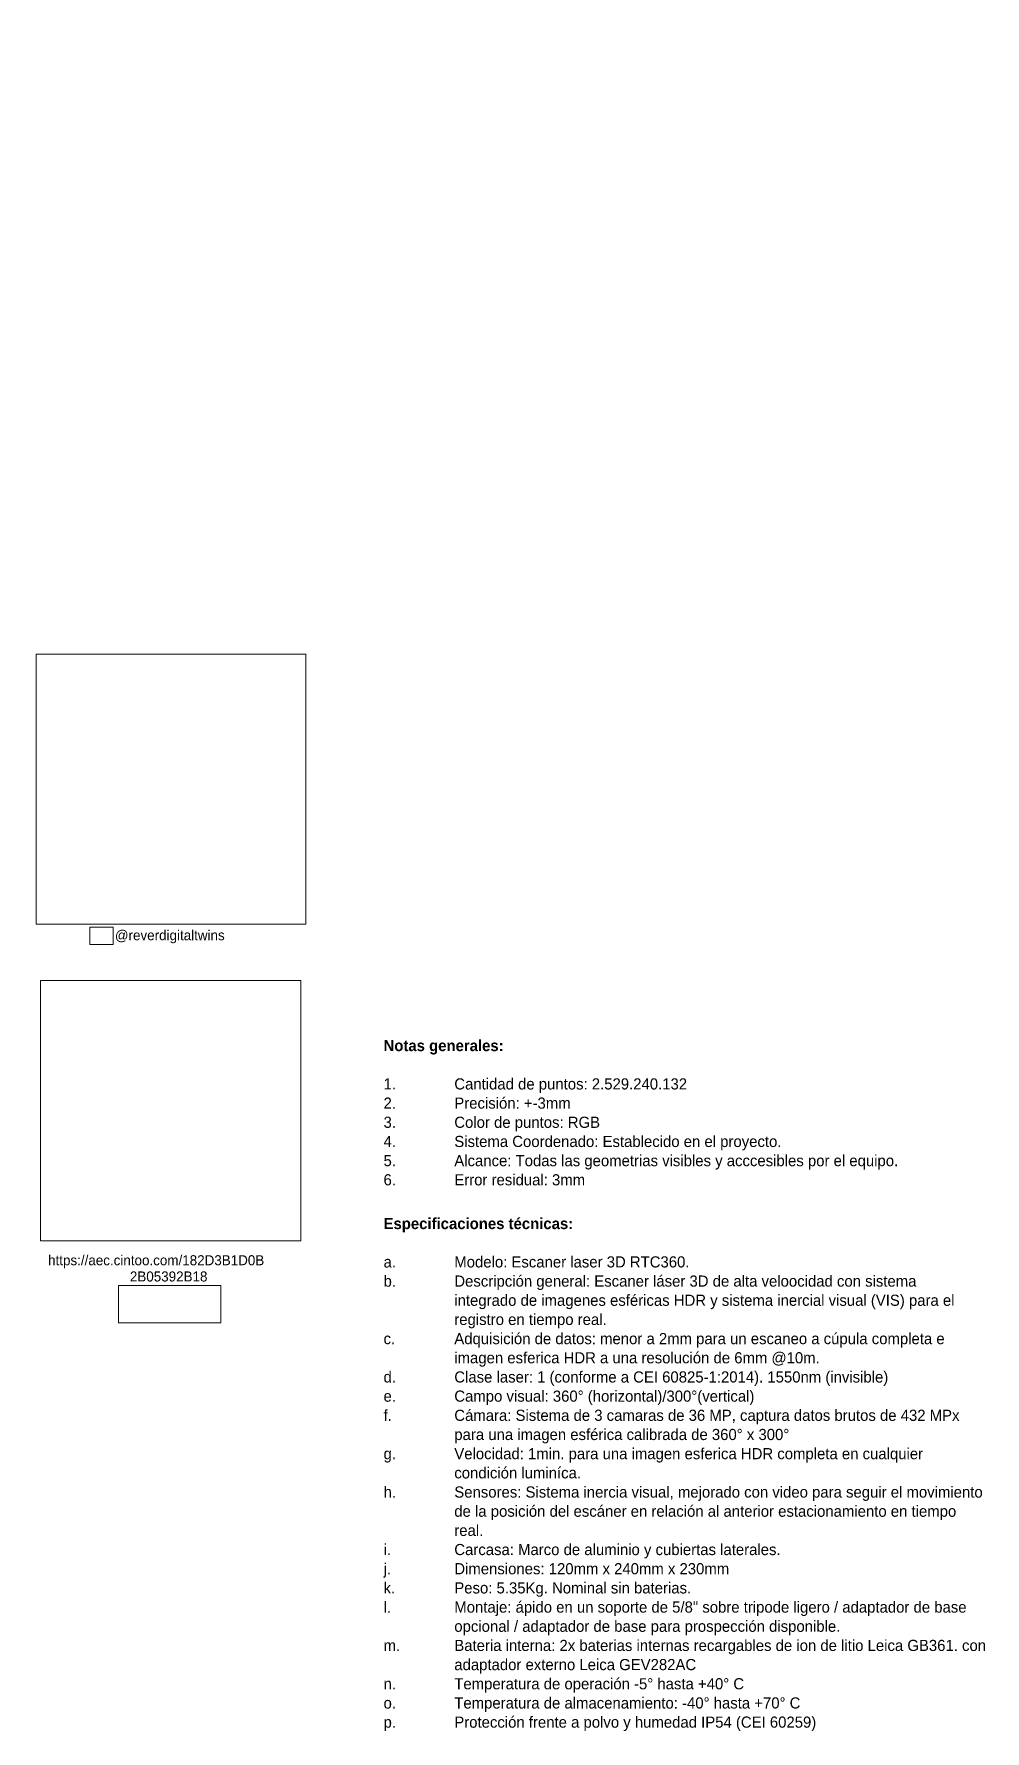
# Model space of a CAD drawing. Header units: centimetres. Extents: x -6111 to 13767, y -285 to 1600.
# Drawn here: x 12913 to 13767, y -285 to 1237 of the extents above; entities that cross this region are included whole.
import ezdxf

# ---------------------------------------------------------------- set-up
doc = ezdxf.new("R2010")
doc.units = ezdxf.units.CM
doc.linetypes.add('Dash', pattern=[0.635, 0.3175, -0.3175])
for name, color, linetype, lineweight in [('A-FLOR-LEVL', 7, 'Continuous', 9), ('G-ANNO-REFR', 7, 'Dash', 18), ('G-ANNO-TEXT', 7, 'Continuous', 9)]:
    doc.layers.add(name, color=color, linetype=linetype, lineweight=lineweight)
doc.styles.add('Century Gothic', font='GOTHIC.TTF', dxfattribs={"height": 20})
doc.styles.add('Century Gothic_3', font='GOTHIC.TTF', dxfattribs={"height": 9})
doc.styles.add('Century Gothic_4', font='GOTHIC.TTF', dxfattribs={"height": 10})
doc.styles.add('Century Gothic_B', font='GOTHICB.TTF', dxfattribs={"height": 10})
picture_1 = doc.add_image_def('image1.jpg', size_in_pixel=(275, 100))
picture_2 = doc.add_image_def('image2.png', size_in_pixel=(160, 160))
picture_3 = doc.add_image_def('image3.jpeg', size_in_pixel=(2000, 2000))
picture_4 = doc.add_image_def('image4.jpg', size_in_pixel=(434, 317))

msp = doc.modelspace()

# ---------------------------------------------------------------- texts
at = {"layer": 'A-FLOR-LEVL', "color": 9, "true_color": 0xb7b7b7, "char_height": 20, "attachment_point": 1, "style": 'Century Gothic', "bg_fill": 3, "box_fill_scale": 1.25, "bg_fill_color": 256, "bg_fill_true_color": 13158600, "bg_fill_transparency": 0}
for s, insert, width in [('NCUMBRERA-02', (12671.361, 1231.973), 262.15181), ('NCUMBRERA-01', (12671.361, 1104.976), 262.15181), ('N-TOP-COL', (12734.161, 872.571), 185.9915)]:
    msp.add_mtext(s, dxfattribs=dict(at, insert=insert, width=width))
at = {"layer": 'G-ANNO-TEXT', "attachment_point": 1}
for s, insert, char_height, width, style in [('@reverdigitaltwins', (12985.767, 433.164), 9, 128.67084, 'Century Gothic_3'), ('Notas generales:', (13226.829, 334.701), 10, 141.49784, 'Century Gothic_B'), ('1.', (13226.829, 300.305), 10, 76.96958, 'Century Gothic_4'), ('Cantidad de puntos: 2.529.240.132', (13290.329, 300.305), 10, 287.40497, 'Century Gothic_4'), ('2.', (13226.829, 283.107), 10, 76.96958, 'Century Gothic_4'), ('Precisión: +-3mm', (13290.329, 283.107), 10, 141.097, 'Century Gothic_4'), ('3.', (13226.829, 265.909), 10, 76.96958, 'Century Gothic_4'), ('Color de puntos: RGB', (13290.329, 265.909), 10, 178.37547, 'Century Gothic_4'), ('4.', (13226.829, 248.711), 10, 76.96958, 'Century Gothic_4'), ('Sistema Coordenado: Establecido en el proyecto.', (13290.329, 248.711), 10, 416.47666, 'Century Gothic_4'), ('5.', (13226.829, 231.513), 10, 76.96958, 'Century Gothic_4'), ('Alcance: Todas las geometrias visibles y acccesibles por el equipo.', (13290.329, 231.513), 10, 557.9745, 'Century Gothic_4'), ('6.', (13226.829, 214.315), 10, 76.96958, 'Century Gothic_4'), ('Error residual: 3mm', (13290.329, 214.315), 10, 156.72991, 'Century Gothic_4'), ('Especificaciones técnicas:', (13226.829, 175.082), 10, 222.86912, 'Century Gothic_B'), ('https://aec.cintoo.com/182D3B1D0B', (12925.762, 141.669), 9, 262.55266, 'Century Gothic_3'), ('a.', (13226.829, 140.686), 10, 76.96958, 'Century Gothic_4'), ('Modelo: Escaner laser 3D RTC360.', (13290.329, 140.686), 10, 280.59062, 'Century Gothic_4'), ('2B05392B18', (12999.184, 127.117), 9, 84.17719, 'Century Gothic_3'), ('b.', (13226.829, 123.488), 10, 76.96958, 'Century Gothic_4'), ('Descripción general: Escaner láser 3D de alta veloocidad con sistema ', (13290.329, 123.488), 10, 590.84369, 'Century Gothic_4'), ('integrado de imagenes esféricas HDR y sistema inercial visual (VIS) para el ', (13290.329, 106.29), 10, 624.11372, 'Century Gothic_4'), ('registro en tiempo real.', (13290.329, 89.092), 10, 192.405, 'Century Gothic_4'), ('c.', (13226.829, 71.894), 10, 76.96958, 'Century Gothic_4'), ('Adquisición de datos: menor a 2mm para un escaneo a cúpula completa e ', (13290.329, 71.894), 10, 640.14747, 'Century Gothic_4'), ('imagen esferica HDR a una resolución de 6mm @10m.', (13290.329, 54.696), 10, 454.15597, 'Century Gothic_4'), ('d.', (13226.829, 37.498), 10, 76.96958, 'Century Gothic_4'), ('Clase laser: 1 (conforme a CEI 60825-1:2014). 1550nm (invisible)', (13290.329, 37.498), 10, 525.907, 'Century Gothic_4'), ('e.', (13226.829, 20.3), 10, 76.96958, 'Century Gothic_4'), ('Campo visual: 360° (horizontal)/300°(vertical)', (13290.329, 20.3), 10, 376.79312, 'Century Gothic_4'), ('f.', (13226.829, 3.102), 10, 76.96958, 'Century Gothic_4'), ('Cámara: Sistema de 3 camaras de 36 MP, captura datos brutos de 432 MPx ', (13290.329, 3.102), 10, 637.74241, 'Century Gothic_4'), ('para una imagen esférica calibrada de 360° x 300°', (13290.329, -14.095), 10, 426.89859, 'Century Gothic_4'), ('g.', (13226.829, -31.293), 10, 76.96958, 'Century Gothic_4'), ('Velocidad: 1min. para una imagen esferica HDR completa en cualquier ', (13290.329, -31.293), 10, 606.47659, 'Century Gothic_4'), ('condición luminíca.', (13290.329, -48.491), 10, 164.74678, 'Century Gothic_4'), ('h.', (13226.829, -65.689), 10, 76.96958, 'Century Gothic_4'), ('Sensores: Sistema inercia visual, mejorado con video para seguir el movimiento ', (13290.329, -65.689), 10, 667.40484, 'Century Gothic_4'), ('de la posición del escáner en relación al anterior estacionamiento en tiempo ', (13290.329, -82.887), 10, 652.17278, 'Century Gothic_4'), ('real. ', (13290.329, -100.085), 10, 40.88606, 'Century Gothic_4'), ('i.', (13226.829, -117.283), 10, 76.96958, 'Century Gothic_4'), ('Carcasa: Marco de aluminio y cubiertas laterales.', (13290.329, -117.283), 10, 416.47666, 'Century Gothic_4'), ('j.', (13226.829, -134.481), 10, 76.96958, 'Century Gothic_4'), ('Dimensiones: 120mm x 240mm x 230mm ', (13290.329, -134.481), 10, 339.9155, 'Century Gothic_4'), ('k.', (13226.829, -151.679), 10, 76.96958, 'Century Gothic_4'), ('Peso: 5.35Kg. Nominal sin baterias.', (13290.329, -151.679), 10, 284.59906, 'Century Gothic_4'), ('l.', (13226.829, -168.877), 10, 76.96958, 'Century Gothic_4'), ('Montaje: ápido en un soporte de 5/8" sobre tripode ligero / adaptador de base ', (13290.329, -168.877), 10, 667.40484, 'Century Gothic_4'), ('opcional / adaptador de base para prospección disponible.', (13290.329, -186.075), 10, 507.06734, 'Century Gothic_4'), ('m.', (13226.829, -203.273), 10, 76.96958, 'Century Gothic_4'), ('Bateria interna: 2x baterias internas recargables de ion de litio Leica GB361. con ', (13290.329, -203.273), 10, 667.40484, 'Century Gothic_4'), ('adaptador externo Leica GEV282AC', (13290.329, -220.47), 10, 305.44294, 'Century Gothic_4'), ('n.', (13226.829, -237.668), 10, 76.96958, 'Century Gothic_4'), ('Temperatura de operación -5° hasta +40° C', (13290.329, -237.668), 10, 365.16866, 'Century Gothic_4'), ('o.', (13226.829, -254.866), 10, 76.96958, 'Century Gothic_4'), ('Temperatura de almacenamiento: -40° hasta +70° C', (13290.329, -254.866), 10, 438.12222, 'Century Gothic_4'), ('Protección frente a polvo y humedad IP54 (CEI 60259)', (13290.329, -272.064), 10, 452.95344, 'Century Gothic_4'), ('p.', (13226.829, -272.064), 10, 76.96958, 'Century Gothic_4')]:
    msp.add_mtext(s, dxfattribs=dict(at, insert=insert, char_height=char_height, width=width, style=style))

# ---------------------------------------------------------------- pictures from other files: only their frames are drawn
at = {"layer": 'G-ANNO-REFR'}
image = msp.add_image(picture_3, insert=(12915.048, 438.707), size_in_units=(242.019, 242.019), dxfattribs=at)
image.dxf.flags = 7
image = msp.add_image(picture_4, insert=(12963.276, 420.448), size_in_units=(20.95, 15.302), dxfattribs=at)
image.dxf.flags = 7
image = msp.add_image(picture_2, insert=(12919.048, 154.584), size_in_units=(233.6, 233.6), dxfattribs=at)
image.dxf.flags = 7
image = msp.add_image(picture_1, insert=(12988.862, 81.017), size_in_units=(91.791, 33.379), dxfattribs=at)
image.dxf.flags = 7

doc.saveas('drawing.dxf')
